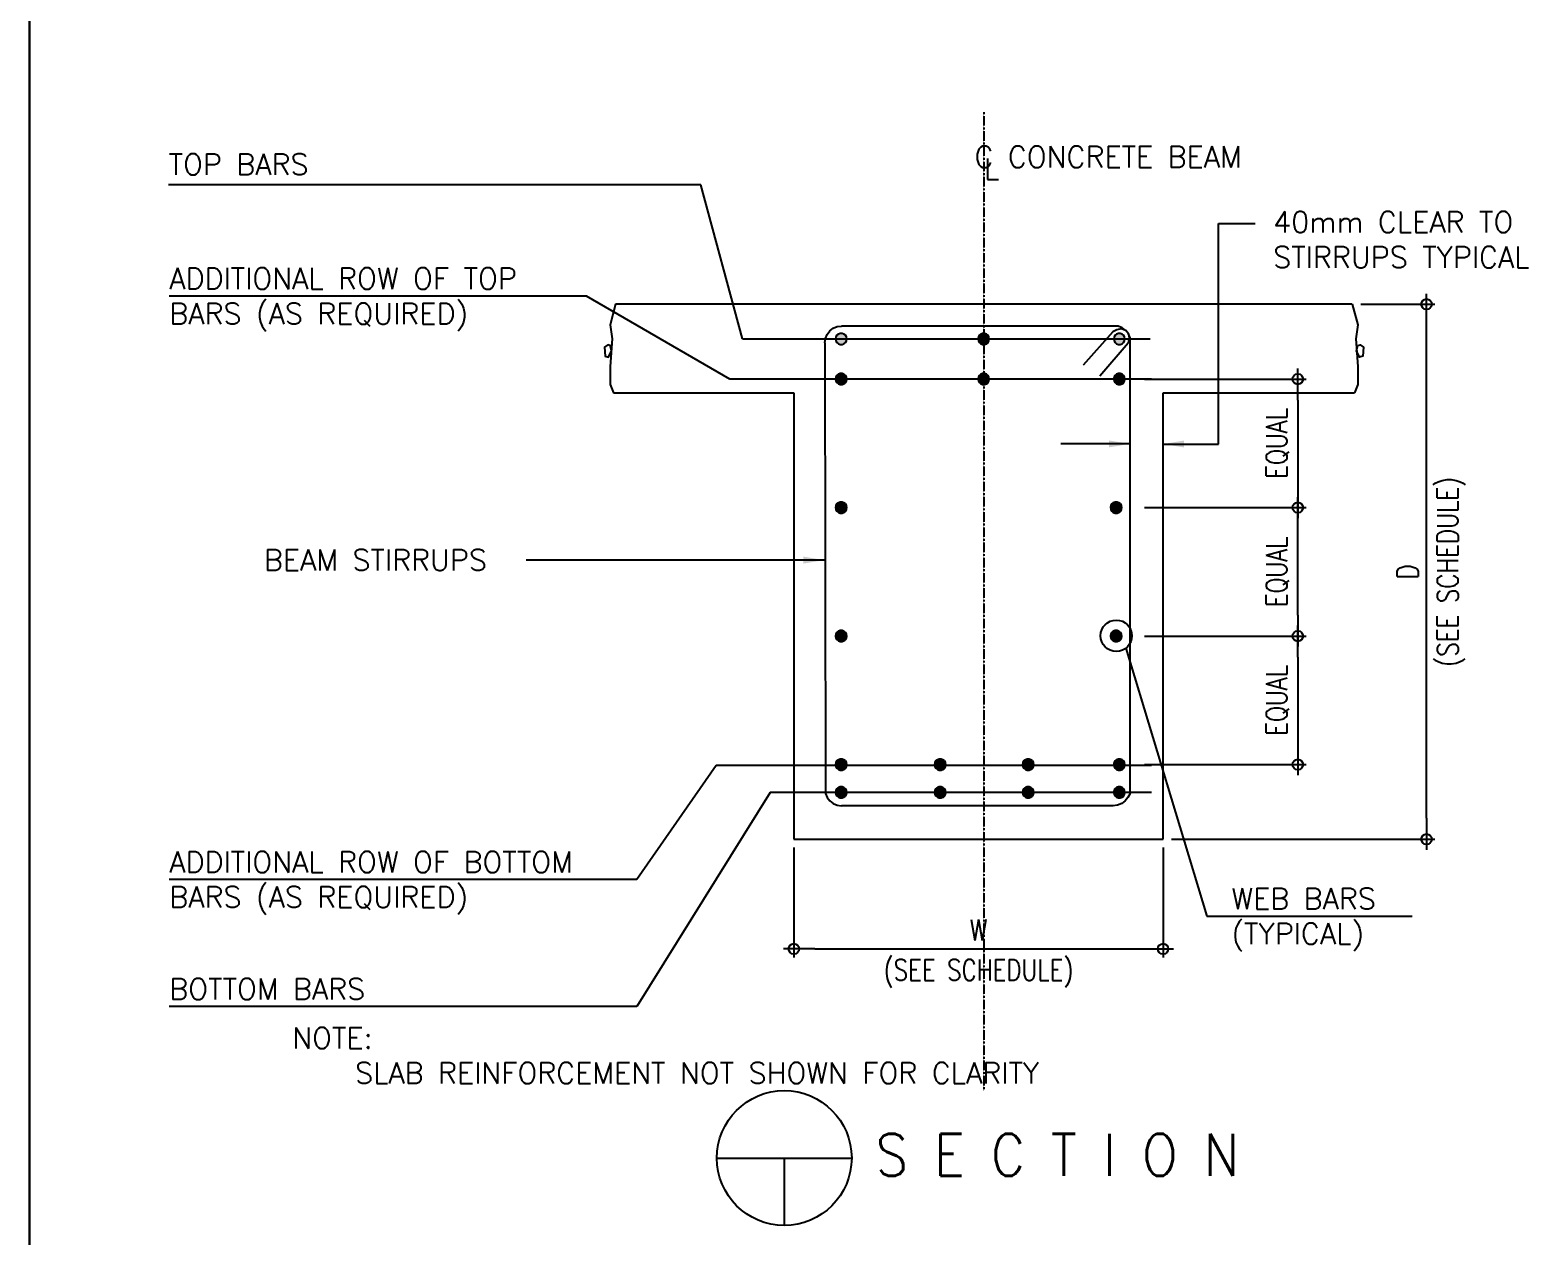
# Model space of a CAD drawing. Header units: millimetres. Extents: x 10066 to 53636, y 0 to 52860.
# Drawn here: x 10066 to 27655, y 24215 to 38538 of the extents above; entities that cross this region are included whole.
import ezdxf
from ezdxf.enums import TextEntityAlignment as Align

# ---------------------------------------------------------------- set-up
doc = ezdxf.new("R2010")
doc.units = ezdxf.units.MM
doc.linetypes.add('CENTER', pattern=[2, 1.25, -0.25, 0.25, -0.25])
doc.layers.get('DEFPOINTS').update_dxf_attribs({"color": 11})
for name, color, linetype in [('1R', 1, 'Continuous'), ('2Y', 2, 'Continuous'), ('4C', 4, 'Continuous'), ('5B', 5, 'Continuous'), ('6', 6, 'Continuous'), ('7W', 7, 'Continuous'), ('DIM', 8, 'Continuous'), ('TG', 3, 'Continuous'), ('title', 3, 'Continuous'), ('TR', 1, 'Continuous')]:
    doc.layers.add(name, color=color, linetype=linetype)
doc.styles.add('ROMANS', font='romans.shx', dxfattribs={"width": 0.8})
doc.styles.add('ROMANSIM', font='romans.shx')
doc.dimstyles.new('DIM100', dxfattribs={"dimscale": 100, "dimtxt": 2.5, "dimasz": 2.5, "dimexe": 1, "dimexo": 1, "dimgap": 1, "dimtad": 1, "dimdec": 0, "dimzin": 0, "dimdsep": 46, "dimtxsty": 'ROMANS', "dimblk": 'DIM1', "dimcen": 1, "dimclrd": 8, "dimclre": 8, "dimclrt": 3, "dimadec": 0, "dimazin": 0, "dimtfac": 1, "dimtdec": 0, "dimtofl": 0, "dimtmove": 0, "dimatfit": 3, "dimfxl": 1, "dimtolj": 1, "dimtzin": 0, "dimarcsym": 0})
pattern_1 = [(45, (-1902.48401, -68955.57215), (-0.08838834765, 0.08838834765), [])]

# ---------------------------------------------------------------- blocks, each defined once
blk = doc.blocks.new('DIM1')
at = {"color": 0}
blk.add_line((-1, 0), (0.5, 0), dxfattribs=at)
at = {"color": 3}
blk.add_circle((0, 0), 0.25, dxfattribs=at)
blk = doc.blocks.new('*D237')
at = {"layer": 'DEFPOINTS', "color": 0, "transparency": 16777216}
for p in [(19138, 28929), (23520, 28929), (23520, 27627)]:
    blk.add_point(p, dxfattribs=at)
at = {"layer": 'TR', "color": 8, "lineweight": -2, "transparency": 16777216}
for p, q in [((19138, 28829), (19138, 27527)), ((23520, 28829), (23520, 27527)), ((19388, 27627), (23270, 27627))]:
    blk.add_line(p, q, dxfattribs=at)
at = {"layer": 'TR', "color": 8, "lineweight": -2, "transparency": 16777216, "xscale": 250, "yscale": 250, "zscale": 250, "rotation": 180}
blk.add_blockref('DIM1', (19138, 27627), dxfattribs=at)
at = {"layer": 'TR', "color": 8, "lineweight": -2, "transparency": 16777216, "xscale": 250, "yscale": 250, "zscale": 250}
blk.add_blockref('DIM1', (23520, 27627), dxfattribs=at)
at = {"layer": 'TR', "color": 3, "transparency": 16777216, "char_height": 250, "attachment_point": 5, "style": 'ROMANS'}
for s, insert in [('\\A1;W', (21329, 27852)), ('\\A1;(SEE SCHEDULE)', (21329, 27336))]:
    blk.add_mtext(s, dxfattribs=dict(at, insert=insert))
blk = doc.blocks.new('*D238')
at = {"layer": 'DEFPOINTS', "color": 0, "transparency": 16777216}
for p in [(23199, 34390), (23199, 32865), (25119, 32865)]:
    blk.add_point(p, dxfattribs=at)
at = {"layer": 'TR', "color": 8, "lineweight": -2, "transparency": 16777216}
for p, q in [((23299, 34390), (25219, 34390)), ((25119, 34140), (25119, 33115)), ((23299, 32865), (25219, 32865))]:
    blk.add_line(p, q, dxfattribs=at)
at = {"layer": 'TR', "color": 8, "lineweight": -2, "transparency": 16777216, "xscale": 250, "yscale": 250, "zscale": 250}
for p, rotation in [((25119, 34390), 90), ((25119, 32865), 270)]:
    blk.add_blockref('DIM1', p, dxfattribs=dict(at, rotation=rotation))
at = {"layer": 'TR', "color": 3, "transparency": 16777216, "insert": (24882, 33628), "char_height": 250, "attachment_point": 5, "rotation": 90, "style": 'ROMANS'}
blk.add_mtext('\\A1;EQUAL ', dxfattribs=at)
blk = doc.blocks.new('*D226')
at = {"layer": 'DEFPOINTS', "color": 0, "transparency": 16777216}
for p in [(23199, 32865), (25119, 32865), (23199, 31340)]:
    blk.add_point(p, dxfattribs=at)
at = {"layer": 'TR', "color": 8, "lineweight": -2, "transparency": 16777216}
for p, q in [((23299, 32865), (25219, 32865)), ((25119, 31590), (25119, 32615)), ((23299, 31340), (25219, 31340))]:
    blk.add_line(p, q, dxfattribs=at)
at = {"layer": 'TR', "color": 8, "lineweight": -2, "transparency": 16777216, "xscale": 250, "yscale": 250, "zscale": 250}
for p, rotation in [((25119, 32865), 90), ((25119, 31340), 270)]:
    blk.add_blockref('DIM1', p, dxfattribs=dict(at, rotation=rotation))
at = {"layer": 'TR', "color": 3, "transparency": 16777216, "insert": (24882, 32103), "char_height": 250, "attachment_point": 5, "rotation": 90, "style": 'ROMANS'}
blk.add_mtext('\\A1;EQUAL ', dxfattribs=at)
blk = doc.blocks.new('*D227')
at = {"layer": 'DEFPOINTS', "color": 0, "transparency": 16777216}
for p in [(23199, 31340), (23199, 29815), (25119, 29815)]:
    blk.add_point(p, dxfattribs=at)
at = {"layer": 'TR', "color": 8, "lineweight": -2, "transparency": 16777216}
for p, q in [((23299, 31340), (25219, 31340)), ((25119, 31090), (25119, 30065)), ((23299, 29815), (25219, 29815))]:
    blk.add_line(p, q, dxfattribs=at)
at = {"layer": 'TR', "color": 8, "lineweight": -2, "transparency": 16777216, "xscale": 250, "yscale": 250, "zscale": 250}
for p, rotation in [((25119, 31340), 90), ((25119, 29815), 270)]:
    blk.add_blockref('DIM1', p, dxfattribs=dict(at, rotation=rotation))
at = {"layer": 'TR', "color": 3, "transparency": 16777216, "insert": (24882, 30578), "char_height": 250, "attachment_point": 5, "rotation": 90, "style": 'ROMANS'}
blk.add_mtext('\\A1;EQUAL ', dxfattribs=at)
blk = doc.blocks.new('A$C6C0B0B06')
at = {"layer": 'title', "color": 2}
for p, q in [((0, 0), (16, 0)), ((8, 0), (8, -8))]:
    blk.add_line(p, q, dxfattribs=at)
blk.add_circle((8, 0), 8, dxfattribs=at)
at = {"layer": 'title', "color": 5, "style": 'ROMANS'}
blk.add_attdef('A', text='', height=4.5, dxfattribs=at).set_placement((8, 3.8), align=Align.MIDDLE)
at = {"layer": 'title', "color": 2, "style": 'ROMANS'}
for width, p, p2 in [(1.138397, (-0.28, -4.05), (7.44, -4.05)), (1.147089, (8.29, -4.05), (16.07, -4.05))]:
    blk.add_attdef('S-1', text='', height=2.5, dxfattribs=dict(at, width=width)).set_placement(p, p2, align=Align.FIT)
blk = doc.blocks.new('*D228')
at = {"layer": 'DEFPOINTS', "color": 0, "transparency": 16777216}
for p in [(25766, 35279), (26648, 35279), (23520, 28929)]:
    blk.add_point(p, dxfattribs=at)
at = {"layer": 'TR', "color": 8, "lineweight": -2, "transparency": 16777216}
for p, q in [((25866, 35279), (26748, 35279)), ((26648, 29179), (26648, 35029)), ((23620, 28929), (26748, 28929))]:
    blk.add_line(p, q, dxfattribs=at)
at = {"layer": 'TR', "color": 8, "lineweight": -2, "transparency": 16777216, "xscale": 250, "yscale": 250, "zscale": 250}
for p, rotation in [((26648, 35279), 90), ((26648, 28929), 270)]:
    blk.add_blockref('DIM1', p, dxfattribs=dict(at, rotation=rotation))
at = {"layer": 'TR', "color": 3, "transparency": 16777216, "char_height": 250, "attachment_point": 5, "rotation": 90, "style": 'ROMANS'}
for s, insert in [('\\A1;(SEE SCHEDULE)', (26939, 32104)), ('\\A1;D', (26423, 32104))]:
    blk.add_mtext(s, dxfattribs=dict(at, insert=insert))

msp = doc.modelspace()

# ---------------------------------------------------------------- hatches: boundary and pattern name
at = {"layer": '5B'}
h = msp.add_hatch(dxfattribs=at)
h.set_pattern_fill('ANSI31', color=256)
h.set_pattern_definition(pattern_1)
h.paths.add_polyline_path([(19765.1, 34867.5), (19761.1, 34890.2), (19749.6, 34910.1), (19732, 34924.8), (19710.4, 34932.7), (19687.4, 34932.7), (19665.9, 34924.8), (19648.3, 34910.1), (19636.8, 34890.2), (19632.8, 34867.5), (19636.8, 34844.9), (19648.3, 34825), (19665.9, 34810.3), (19687.4, 34802.4), (19710.4, 34802.4), (19732, 34810.3), (19749.6, 34825), (19761.1, 34844.9)])
h.paths.add_polyline_path([(21456.3, 34867.5), (21452.3, 34890.2), (21440.8, 34910.1), (21423.2, 34924.8), (21401.7, 34932.7), (21378.7, 34932.7), (21357.1, 34924.8), (21339.5, 34910.1), (21328, 34890.2), (21324, 34867.5), (21328, 34844.9), (21339.5, 34825), (21357.1, 34810.3), (21378.7, 34802.4), (21401.7, 34802.4), (21423.2, 34810.3), (21440.8, 34825), (21452.3, 34844.9)], flags=17)
h.paths.add_polyline_path([(21456.3, 34867.5), (21452.3, 34890.2), (21440.8, 34910.1), (21423.2, 34924.8), (21401.7, 34932.7), (21378.7, 34932.7), (21357.1, 34924.8), (21339.5, 34910.1), (21328, 34890.2), (21324, 34867.5), (21328, 34844.9), (21339.5, 34825), (21357.1, 34810.3), (21378.7, 34802.4), (21401.7, 34802.4), (21423.2, 34810.3), (21440.8, 34825), (21452.3, 34844.9)], flags=17)
h.paths.add_polyline_path([(23067.2, 34867.5), (23063.2, 34890.2), (23051.7, 34910.1), (23034.1, 34924.8), (23012.5, 34932.7), (22989.6, 34932.7), (22968, 34924.8), (22950.4, 34910.1), (22938.9, 34890.2), (22934.9, 34867.5), (22938.9, 34844.9), (22950.4, 34825), (22968, 34810.3), (22989.6, 34802.4), (23012.5, 34802.4), (23034.1, 34810.3), (23051.7, 34825), (23063.2, 34844.9)])
h = msp.add_hatch(dxfattribs=at)
h.set_pattern_fill('ANSI31', color=256)
h.set_pattern_definition(pattern_1)
h.paths.add_polyline_path([(21456.3, 34867.5), (21452.3, 34890.2), (21440.8, 34910.1), (21423.2, 34924.8), (21401.7, 34932.7), (21378.7, 34932.7), (21357.1, 34924.8), (21339.5, 34910.1), (21328, 34890.2), (21324, 34867.5), (21328, 34844.9), (21339.5, 34825), (21357.1, 34810.3), (21378.7, 34802.4), (21401.7, 34802.4), (21423.2, 34810.3), (21440.8, 34825), (21452.3, 34844.9)], flags=17)
h.paths.add_polyline_path([(21456.3, 34867.5), (21452.3, 34890.2), (21440.8, 34910.1), (21423.2, 34924.8), (21401.7, 34932.7), (21378.7, 34932.7), (21357.1, 34924.8), (21339.5, 34910.1), (21328, 34890.2), (21324, 34867.5), (21328, 34844.9), (21339.5, 34825), (21357.1, 34810.3), (21378.7, 34802.4), (21401.7, 34802.4), (21423.2, 34810.3), (21440.8, 34825), (21452.3, 34844.9)], flags=17)
h = msp.add_hatch(dxfattribs=at)
h.set_pattern_fill('ANSI31', color=256)
h.set_pattern_definition([(45, (-210.005, -68478.45107), (-0.08838834765, 0.08838834765), [])])
h.paths.add_polyline_path([(21457.5, 34867.5), (21453.6, 34890.2), (21442.1, 34910.1), (21424.5, 34924.8), (21402.9, 34932.7), (21379.9, 34932.7), (21358.3, 34924.8), (21340.7, 34910.1), (21329.2, 34890.2), (21325.3, 34867.5), (21329.2, 34844.9), (21340.7, 34825), (21358.3, 34810.3), (21379.9, 34802.4), (21402.9, 34802.4), (21424.5, 34810.3), (21442.1, 34825), (21453.6, 34844.9)])
h = msp.add_hatch(dxfattribs=at)
h.set_pattern_fill('ANSI31', color=256)
h.set_pattern_definition(pattern_1)
h.paths.add_polyline_path([(19765.1, 34390.4), (19761.1, 34413), (19749.6, 34432.9), (19732, 34447.7), (19710.4, 34455.6), (19687.4, 34455.6), (19665.9, 34447.7), (19648.3, 34432.9), (19636.8, 34413), (19632.8, 34390.4), (19636.8, 34367.8), (19648.3, 34347.9), (19665.9, 34333.1), (19687.4, 34325.3), (19710.4, 34325.3), (19732, 34333.1), (19749.6, 34347.9), (19761.1, 34367.8)])
h = msp.add_hatch(dxfattribs=at)
h.set_pattern_fill('ANSI31', color=256)
h.set_pattern_definition([(45, (-210.005, -68955.57215), (-0.08838834765, 0.08838834765), [])])
h.paths.add_polyline_path([(21457.5, 34390.4), (21453.6, 34413), (21442.1, 34432.9), (21424.5, 34447.7), (21402.9, 34455.6), (21379.9, 34455.6), (21358.3, 34447.7), (21340.7, 34432.9), (21329.2, 34413), (21325.3, 34390.4), (21329.2, 34367.8), (21340.7, 34347.9), (21358.3, 34333.1), (21379.9, 34325.3), (21402.9, 34325.3), (21424.5, 34333.1), (21442.1, 34347.9), (21453.6, 34367.8)])
h = msp.add_hatch(dxfattribs=at)
h.set_pattern_fill('ANSI31', color=256)
h.set_pattern_definition(pattern_1)
h.paths.add_polyline_path([(23051.7, 34432.9), (23034.1, 34447.7), (23012.5, 34455.6), (22989.6, 34455.6), (22968, 34447.7), (22950.4, 34432.9), (22938.9, 34413), (22934.9, 34390.4), (23067.2, 34390.4), (23063.2, 34413)])
h.paths.add_polyline_path([(23051.7, 34347.9), (23063.2, 34367.8), (23067.2, 34390.4), (22934.9, 34390.4), (22938.9, 34367.8), (22950.4, 34347.9), (22968, 34333.1), (22989.6, 34325.3), (23012.5, 34325.3), (23034.1, 34333.1)])
h = msp.add_hatch(dxfattribs=at)
h.set_pattern_fill('ANSI31', color=256)
h.set_pattern_definition(pattern_1)
h.paths.add_polyline_path([(23067.2, 34390.4), (23063.2, 34413), (23051.7, 34432.9), (23034.1, 34447.7), (23012.5, 34455.6), (22989.6, 34455.6), (22968, 34447.7), (22950.4, 34432.9), (22938.9, 34413), (22934.9, 34390.4), (22938.9, 34367.8), (22950.4, 34347.9), (22968, 34333.1), (22989.6, 34325.3), (23012.5, 34325.3), (23034.1, 34333.1), (23051.7, 34347.9), (23063.2, 34367.8)], flags=17)
h.paths.add_polyline_path([(23067.2, 34390.4), (23063.2, 34413), (23051.7, 34432.9), (23034.1, 34447.7), (23012.5, 34455.6), (22989.6, 34455.6), (22968, 34447.7), (22950.4, 34432.9), (22938.9, 34413), (22934.9, 34390.4), (22938.9, 34367.8), (22950.4, 34347.9), (22968, 34333.1), (22989.6, 34325.3), (23012.5, 34325.3), (23034.1, 34333.1), (23051.7, 34347.9), (23063.2, 34367.8)], flags=17)
h = msp.add_hatch(dxfattribs=at)
h.set_pattern_fill('ANSI31', color=256)
h.set_pattern_definition(pattern_1)
h.paths.add_polyline_path([(19765.1, 32865.4), (19761.1, 32888), (19749.6, 32907.9), (19732, 32922.7), (19710.4, 32930.5), (19687.4, 32930.5), (19665.9, 32922.7), (19648.3, 32907.9), (19636.8, 32888), (19632.8, 32865.4), (19636.8, 32842.8), (19648.3, 32822.9), (19665.9, 32808.1), (19687.4, 32800.3), (19710.4, 32800.3), (19732, 32808.1), (19749.6, 32822.9), (19761.1, 32842.8)])
h = msp.add_hatch(dxfattribs=at)
h.set_pattern_fill('ANSI31', color=256)
h.set_pattern_definition(pattern_1)
h.paths.add_polyline_path([(23028.9, 32865.4), (23024.9, 32888), (23013.4, 32907.9), (22995.8, 32922.7), (22974.2, 32930.5), (22951.3, 32930.5), (22929.7, 32922.7), (22912.1, 32907.9), (22900.6, 32888), (22896.6, 32865.4), (22900.6, 32842.8), (22912.1, 32822.9), (22929.7, 32808.1), (22951.3, 32800.3), (22974.2, 32800.3), (22995.8, 32808.1), (23013.4, 32822.9), (23024.9, 32842.8)])
h = msp.add_hatch(dxfattribs=at)
h.set_pattern_fill('ANSI31', color=256)
h.set_pattern_definition(pattern_1)
h.paths.add_polyline_path([(19765.1, 31340.4), (19761.1, 31363), (19749.6, 31382.9), (19732, 31397.7), (19710.4, 31405.5), (19687.4, 31405.5), (19665.9, 31397.7), (19648.3, 31382.9), (19636.8, 31363), (19632.8, 31340.4), (19636.8, 31317.8), (19648.3, 31297.9), (19665.9, 31283.1), (19687.4, 31275.3), (19710.4, 31275.3), (19732, 31283.1), (19749.6, 31297.9), (19761.1, 31317.8)])
h = msp.add_hatch(dxfattribs=at)
h.set_pattern_fill('ANSI31', color=256)
h.set_pattern_definition(pattern_1)
h.paths.add_polyline_path([(23024.9, 31363), (23013.4, 31382.9), (22995.8, 31397.7), (22974.2, 31405.5), (22951.3, 31405.5), (22929.7, 31397.7), (22912.1, 31382.9), (22900.6, 31363), (22896.6, 31340.4), (22900.6, 31317.8), (22912.1, 31297.9), (22929.7, 31283.1), (22951.3, 31275.3), (22974.2, 31275.3), (22995.8, 31283.1), (23013.4, 31297.9), (23024.9, 31317.8), (23028.9, 31340.4)])
h = msp.add_hatch(dxfattribs=at)
h.set_pattern_fill('ANSI31', color=256)
h.set_pattern_definition(pattern_1)
h.paths.add_polyline_path([(19761.1, 29838), (19749.6, 29857.9), (19732, 29872.7), (19710.4, 29880.5), (19687.4, 29880.5), (19665.9, 29872.7), (19648.3, 29857.9), (19636.8, 29838), (19632.8, 29815.4), (19634.5, 29805.6), (19763.4, 29805.6), (19765.1, 29815.4)])
h.paths.add_polyline_path([(19761.1, 29792.8), (19763.4, 29805.6), (19634.5, 29805.6), (19636.8, 29792.8), (19648.3, 29772.9), (19665.9, 29758.1), (19687.4, 29750.2), (19710.4, 29750.2), (19732, 29758.1), (19749.6, 29772.9)])
h = msp.add_hatch(dxfattribs=at)
h.set_pattern_fill('ANSI31', color=256)
h.set_pattern_definition(pattern_1)
h.paths.add_polyline_path([(20925.4, 29857.9), (20907.8, 29872.7), (20886.3, 29880.5), (20863.3, 29880.5), (20841.7, 29872.7), (20824.1, 29857.9), (20812.6, 29838), (20808.6, 29815.4), (20810.3, 29805.6), (20939.2, 29805.6), (20940.9, 29815.4), (20936.9, 29838)])
h.paths.add_polyline_path([(20936.9, 29792.8), (20939.2, 29805.6), (20810.3, 29805.6), (20812.6, 29792.8), (20824.1, 29772.9), (20841.7, 29758.1), (20863.3, 29750.2), (20886.3, 29750.2), (20907.8, 29758.1), (20925.4, 29772.9)])
h = msp.add_hatch(dxfattribs=at)
h.set_pattern_fill('ANSI31', color=256)
h.set_pattern_definition(pattern_1)
h.paths.add_polyline_path([(21969.4, 29857.9), (21951.8, 29872.7), (21930.3, 29880.5), (21907.3, 29880.5), (21885.7, 29872.7), (21868.1, 29857.9), (21856.6, 29838), (21852.6, 29815.4), (21854.3, 29805.6), (21983.2, 29805.6), (21984.9, 29815.4), (21980.9, 29838)])
h.paths.add_polyline_path([(21980.9, 29792.8), (21983.2, 29805.6), (21854.3, 29805.6), (21856.6, 29792.8), (21868.1, 29772.9), (21885.7, 29758.1), (21907.3, 29750.2), (21930.3, 29750.2), (21951.8, 29758.1), (21969.4, 29772.9)])
h = msp.add_hatch(dxfattribs=at)
h.set_pattern_fill('ANSI31', color=256)
h.set_pattern_definition(pattern_1)
h.paths.add_polyline_path([(23063.2, 29838), (23051.7, 29857.9), (23034.1, 29872.7), (23012.5, 29880.5), (22989.6, 29880.5), (22968, 29872.7), (22950.4, 29857.9), (22938.9, 29838), (22934.9, 29815.4), (22936.6, 29805.6), (23065.5, 29805.6), (23067.2, 29815.4)])
h.paths.add_polyline_path([(23063.2, 29792.8), (23065.5, 29805.6), (22936.6, 29805.6), (22938.9, 29792.8), (22950.4, 29772.9), (22968, 29758.1), (22989.6, 29750.2), (23012.5, 29750.2), (23034.1, 29758.1), (23051.7, 29772.9)])
h = msp.add_hatch(dxfattribs=at)
h.set_pattern_fill('ANSI31', color=256)
h.set_pattern_definition(pattern_1)
h.paths.add_polyline_path([(19761.1, 29507.3), (19749.6, 29527.2), (19732, 29541.9), (19710.4, 29549.8), (19687.4, 29549.8), (19665.9, 29541.9), (19648.3, 29527.2), (19636.8, 29507.3), (19632.8, 29484.7), (19765.1, 29484.7)])
h.paths.add_polyline_path([(19761.1, 29462), (19765.1, 29484.7), (19632.8, 29484.7), (19636.8, 29462), (19648.3, 29442.1), (19665.9, 29427.4), (19687.4, 29419.5), (19710.4, 29419.5), (19732, 29427.4), (19749.6, 29442.1)])
h = msp.add_hatch(dxfattribs=at)
h.set_pattern_fill('ANSI31', color=256)
h.set_pattern_definition(pattern_1)
h.paths.add_polyline_path([(20925.4, 29527.2), (20907.8, 29541.9), (20886.3, 29549.8), (20863.3, 29549.8), (20841.7, 29541.9), (20824.1, 29527.2), (20812.6, 29507.3), (20808.6, 29484.7), (20940.9, 29484.7), (20936.9, 29507.3)])
h.paths.add_polyline_path([(20936.9, 29462), (20940.9, 29484.7), (20808.6, 29484.7), (20812.6, 29462), (20824.1, 29442.1), (20841.7, 29427.4), (20863.3, 29419.5), (20886.3, 29419.5), (20907.8, 29427.4), (20925.4, 29442.1)])
h = msp.add_hatch(dxfattribs=at)
h.set_pattern_fill('ANSI31', color=256)
h.set_pattern_definition(pattern_1)
h.paths.add_polyline_path([(21969.4, 29527.2), (21951.8, 29541.9), (21930.3, 29549.8), (21907.3, 29549.8), (21885.7, 29541.9), (21868.1, 29527.2), (21856.6, 29507.3), (21852.6, 29484.7), (21984.9, 29484.7), (21980.9, 29507.3)])
h.paths.add_polyline_path([(21980.9, 29462), (21984.9, 29484.7), (21852.6, 29484.7), (21856.6, 29462), (21868.1, 29442.1), (21885.7, 29427.4), (21907.3, 29419.5), (21930.3, 29419.5), (21951.8, 29427.4), (21969.4, 29442.1)])
h = msp.add_hatch(dxfattribs=at)
h.set_pattern_fill('ANSI31', color=256)
h.set_pattern_definition(pattern_1)
h.paths.add_polyline_path([(23063.2, 29507.3), (23051.7, 29527.2), (23034.1, 29541.9), (23012.5, 29549.8), (22989.6, 29549.8), (22968, 29541.9), (22950.4, 29527.2), (22938.9, 29507.3), (22934.9, 29484.7), (23067.2, 29484.7)])
h.paths.add_polyline_path([(23063.2, 29462), (23067.2, 29484.7), (22934.9, 29484.7), (22938.9, 29462), (22950.4, 29442.1), (22968, 29427.4), (22989.6, 29419.5), (23012.5, 29419.5), (23034.1, 29427.4), (23051.7, 29442.1)])

# ---------------------------------------------------------------- linework, layer by layer
at = {"layer": '1R', "linetype": 'CENTER'}
msp.add_line((21394, 37558), (21394, 25941.9), dxfattribs=at)
at = {"layer": '1R'}
for p, q in [((17021.4, 35279.1), (16957.4, 35035)), ((25766.5, 35279.1), (25830.5, 35035)), ((16957.4, 35035), (16981.1, 34869.6)), ((25830.5, 35035), (25806.9, 34869.6)), ((16981.1, 34869.6), (16957.4, 34538.9)), ((25806.9, 34869.6), (25830.5, 34538.9)), ((16957.4, 34538.9), (16957.4, 34326.1)), ((25830.5, 34538.9), (25830.5, 34326.1)), ((16957.4, 34326.1), (16994.6, 34226.5)), ((25830.5, 34326.1), (25793.3, 34226.5))]:
    msp.add_line(p, q, dxfattribs=at)
for points in [[(16970.8, 34726.7), (16956.1, 34790.4), (16928.2, 34798.3), (16888.6, 34770.6), (16896.4, 34663.6), (16936.3, 34651.6), (16970.8, 34726.7)], [(25817.1, 34726.7), (25831.9, 34790.4), (25859.7, 34798.3), (25899.3, 34770.6), (25891.5, 34663.6), (25851.6, 34651.6), (25817.1, 34726.7)], [(25817.1, 34726.7), (25831.9, 34790.4), (25859.7, 34798.3), (25899.3, 34770.6), (25891.5, 34663.6), (25851.6, 34651.6), (25817.1, 34726.7)]]:
    msp.add_lwpolyline(points, dxfattribs=at)
at = {"layer": '2Y'}
for p, q in [((25766.5, 35279.1), (17021.4, 35279.1)), ((16994.6, 34226.5), (19138.1, 34226.5)), ((19138.1, 34226.5), (19138.1, 28929)), ((23520, 28929), (23520, 34226.5)), ((23520, 34226.5), (25793.3, 34226.5)), ((19138.1, 28929), (23520, 28929))]:
    msp.add_line(p, q, dxfattribs=at)
at = {"layer": '4C'}
for p, q in [((19605.1, 34992.9), (19653, 35012.8)), ((19653, 35012.8), (19704.4, 35019.5)), ((22987.8, 35019.5), (19704.4, 35019.5)), ((23035.7, 34999.7), (22987.8, 35019.5)), ((19505.9, 34821.1), (19512.7, 34872.5)), ((19512.7, 34872.5), (19532.5, 34920.3)), ((19532.5, 34920.3), (19564, 34961.4)), ((19564, 34961.4), (19605.1, 34992.9)), ((22924.6, 34951.1), (22572.5, 34556.2)), ((22972.1, 34974.9), (22924.6, 34951.1)), ((23024.5, 34986.8), (22972.1, 34974.9)), ((23076.8, 34968.2), (23024.5, 34986.8)), ((23076.8, 34968.2), (23035.7, 34999.7)), ((23108.3, 34927.1), (23076.8, 34968.2)), ((23119.6, 34875), (23107.7, 34815.5)), ((23128.1, 34879.2), (23108.3, 34927.1)), ((23108.3, 34927.1), (23119.6, 34875)), ((23128.1, 29473), (23128.1, 34879.2)), ((19505.9, 34821.1), (19512.7, 29473)), ((23107.7, 34815.5), (22769.9, 34423)), ((19512.7, 29473), (19532.5, 29425.1)), ((19532.5, 29425.1), (19564, 29384)), ((19564, 29384), (19605.1, 29352.5)), ((23070, 29384), (23028.9, 29352.5)), ((23101.5, 29425.1), (23070, 29384)), ((23128.1, 29473), (23101.5, 29425.1)), ((19605.1, 29352.5), (19653, 29332.7)), ((19653, 29332.7), (19704.4, 29325.9)), ((22929.7, 29325.9), (19704.4, 29325.9)), ((22981, 29332.7), (22929.7, 29325.9)), ((23028.9, 29352.5), (22981, 29332.7))]:
    msp.add_line(p, q, dxfattribs=at)
at = {"layer": '5B'}
for points in [[(19765.1, 34867.5, 0), (19761.1, 34890.2, 0), (19749.6, 34910.1, 0), (19732, 34924.8, 0), (19710.4, 34932.7, 0), (19687.4, 34932.7, 0), (19665.9, 34924.8, 0), (19648.3, 34910.1, 0), (19636.8, 34890.2, 0), (19632.8, 34867.5, 0), (19636.8, 34844.9, 0), (19648.3, 34825, 0), (19665.9, 34810.3, 0), (19687.4, 34802.4, 0), (19710.4, 34802.4, 0), (19732, 34810.3, 0), (19749.6, 34825, 0), (19761.1, 34844.9, 0)], [(21456.3, 34867.5, 0), (21452.3, 34890.2, 0), (21440.8, 34910.1, 0), (21423.2, 34924.8, 0), (21401.7, 34932.7, 0), (21378.7, 34932.7, 0), (21357.1, 34924.8, 0), (21339.5, 34910.1, 0), (21328, 34890.2, 0), (21324, 34867.5, 0), (21328, 34844.9, 0), (21339.5, 34825, 0), (21357.1, 34810.3, 0), (21378.7, 34802.4, 0), (21401.7, 34802.4, 0), (21423.2, 34810.3, 0), (21440.8, 34825, 0), (21452.3, 34844.9, 0)], [(21456.3, 34867.5, 0), (21452.3, 34890.2, 0), (21440.8, 34910.1, 0), (21423.2, 34924.8, 0), (21401.7, 34932.7, 0), (21378.7, 34932.7, 0), (21357.1, 34924.8, 0), (21339.5, 34910.1, 0), (21328, 34890.2, 0), (21324, 34867.5, 0), (21328, 34844.9, 0), (21339.5, 34825, 0), (21357.1, 34810.3, 0), (21378.7, 34802.4, 0), (21401.7, 34802.4, 0), (21423.2, 34810.3, 0), (21440.8, 34825, 0), (21452.3, 34844.9, 0)], [(23067.2, 34867.5, 0), (23063.2, 34890.2, 0), (23051.7, 34910.1, 0), (23034.1, 34924.8, 0), (23012.5, 34932.7, 0), (22989.6, 34932.7, 0), (22968, 34924.8, 0), (22950.4, 34910.1, 0), (22938.9, 34890.2, 0), (22934.9, 34867.5, 0), (22938.9, 34844.9, 0), (22950.4, 34825, 0), (22968, 34810.3, 0), (22989.6, 34802.4, 0), (23012.5, 34802.4, 0), (23034.1, 34810.3, 0), (23051.7, 34825, 0), (23063.2, 34844.9, 0)], [(23067.2, 34867.5, 0), (23063.2, 34890.2, 0), (23051.7, 34910.1, 0), (23034.1, 34924.8, 0), (23012.5, 34932.7, 0), (22989.6, 34932.7, 0), (22968, 34924.8, 0), (22950.4, 34910.1, 0), (22938.9, 34890.2, 0), (22934.9, 34867.5, 0), (22938.9, 34844.9, 0), (22950.4, 34825, 0), (22968, 34810.3, 0), (22989.6, 34802.4, 0), (23012.5, 34802.4, 0), (23034.1, 34810.3, 0), (23051.7, 34825, 0), (23063.2, 34844.9, 0)], [(19765.1, 34390.4, 0), (19761.1, 34413, 0), (19749.6, 34432.9, 0), (19732, 34447.7, 0), (19710.4, 34455.6, 0), (19687.4, 34455.6, 0), (19665.9, 34447.7, 0), (19648.3, 34432.9, 0), (19636.8, 34413, 0), (19632.8, 34390.4, 0), (19636.8, 34367.8, 0), (19648.3, 34347.9, 0), (19665.9, 34333.1, 0), (19687.4, 34325.3, 0), (19710.4, 34325.3, 0), (19732, 34333.1, 0), (19749.6, 34347.9, 0), (19761.1, 34367.8, 0)], [(21456.3, 34390.4, 0), (21452.3, 34413, 0), (21440.8, 34432.9, 0), (21423.2, 34447.7, 0), (21401.7, 34455.6, 0), (21378.7, 34455.6, 0), (21357.1, 34447.7, 0), (21339.5, 34432.9, 0), (21328, 34413, 0), (21324, 34390.4, 0), (21328, 34367.8, 0), (21339.5, 34347.9, 0), (21357.1, 34333.1, 0), (21378.7, 34325.3, 0), (21401.7, 34325.3, 0), (21423.2, 34333.1, 0), (21440.8, 34347.9, 0), (21452.3, 34367.8, 0)], [(21456.3, 34390.4, 0), (21452.3, 34413, 0), (21440.8, 34432.9, 0), (21423.2, 34447.7, 0), (21401.7, 34455.6, 0), (21378.7, 34455.6, 0), (21357.1, 34447.7, 0), (21339.5, 34432.9, 0), (21328, 34413, 0), (21324, 34390.4, 0), (21328, 34367.8, 0), (21339.5, 34347.9, 0), (21357.1, 34333.1, 0), (21378.7, 34325.3, 0), (21401.7, 34325.3, 0), (21423.2, 34333.1, 0), (21440.8, 34347.9, 0), (21452.3, 34367.8, 0)], [(23067.2, 34390.4, 0), (23063.2, 34413, 0), (23051.7, 34432.9, 0), (23034.1, 34447.7, 0), (23012.5, 34455.6, 0), (22989.6, 34455.6, 0), (22968, 34447.7, 0), (22950.4, 34432.9, 0), (22938.9, 34413, 0), (22934.9, 34390.4, 0), (22938.9, 34367.8, 0), (22950.4, 34347.9, 0), (22968, 34333.1, 0), (22989.6, 34325.3, 0), (23012.5, 34325.3, 0), (23034.1, 34333.1, 0), (23051.7, 34347.9, 0), (23063.2, 34367.8, 0)], [(23067.2, 34390.4, 0), (23063.2, 34413, 0), (23051.7, 34432.9, 0), (23034.1, 34447.7, 0), (23012.5, 34455.6, 0), (22989.6, 34455.6, 0), (22968, 34447.7, 0), (22950.4, 34432.9, 0), (22938.9, 34413, 0), (22934.9, 34390.4, 0), (22938.9, 34367.8, 0), (22950.4, 34347.9, 0), (22968, 34333.1, 0), (22989.6, 34325.3, 0), (23012.5, 34325.3, 0), (23034.1, 34333.1, 0), (23051.7, 34347.9, 0), (23063.2, 34367.8, 0)], [(19765.1, 32865.4, 0), (19761.1, 32888, 0), (19749.6, 32907.9, 0), (19732, 32922.7, 0), (19710.4, 32930.5, 0), (19687.4, 32930.5, 0), (19665.9, 32922.7, 0), (19648.3, 32907.9, 0), (19636.8, 32888, 0), (19632.8, 32865.4, 0), (19636.8, 32842.8, 0), (19648.3, 32822.9, 0), (19665.9, 32808.1, 0), (19687.4, 32800.3, 0), (19710.4, 32800.3, 0), (19732, 32808.1, 0), (19749.6, 32822.9, 0), (19761.1, 32842.8, 0)], [(23028.9, 32865.4, 0), (23024.9, 32888, 0), (23013.4, 32907.9, 0), (22995.8, 32922.7, 0), (22974.2, 32930.5, 0), (22951.3, 32930.5, 0), (22929.7, 32922.7, 0), (22912.1, 32907.9, 0), (22900.6, 32888, 0), (22896.6, 32865.4, 0), (22900.6, 32842.8, 0), (22912.1, 32822.9, 0), (22929.7, 32808.1, 0), (22951.3, 32800.3, 0), (22974.2, 32800.3, 0), (22995.8, 32808.1, 0), (23013.4, 32822.9, 0), (23024.9, 32842.8, 0)], [(23028.9, 32865.4, 0), (23024.9, 32888, 0), (23013.4, 32907.9, 0), (22995.8, 32922.7, 0), (22974.2, 32930.5, 0), (22951.3, 32930.5, 0), (22929.7, 32922.7, 0), (22912.1, 32907.9, 0), (22900.6, 32888, 0), (22896.6, 32865.4, 0), (22900.6, 32842.8, 0), (22912.1, 32822.9, 0), (22929.7, 32808.1, 0), (22951.3, 32800.3, 0), (22974.2, 32800.3, 0), (22995.8, 32808.1, 0), (23013.4, 32822.9, 0), (23024.9, 32842.8, 0)], [(19765.1, 31340.4, 0), (19761.1, 31363, 0), (19749.6, 31382.9, 0), (19732, 31397.7, 0), (19710.4, 31405.5, 0), (19687.4, 31405.5, 0), (19665.9, 31397.7, 0), (19648.3, 31382.9, 0), (19636.8, 31363, 0), (19632.8, 31340.4, 0), (19636.8, 31317.8, 0), (19648.3, 31297.9, 0), (19665.9, 31283.1, 0), (19687.4, 31275.3, 0), (19710.4, 31275.3, 0), (19732, 31283.1, 0), (19749.6, 31297.9, 0), (19761.1, 31317.8, 0)], [(23028.9, 31340.4, 0), (23024.9, 31363, 0), (23013.4, 31382.9, 0), (22995.8, 31397.7, 0), (22974.2, 31405.5, 0), (22951.3, 31405.5, 0), (22929.7, 31397.7, 0), (22912.1, 31382.9, 0), (22900.6, 31363, 0), (22896.6, 31340.4, 0), (22900.6, 31317.8, 0), (22912.1, 31297.9, 0), (22929.7, 31283.1, 0), (22951.3, 31275.3, 0), (22974.2, 31275.3, 0), (22995.8, 31283.1, 0), (23013.4, 31297.9, 0), (23024.9, 31317.8, 0)], [(23028.9, 31340.4, 0), (23024.9, 31363, 0), (23013.4, 31382.9, 0), (22995.8, 31397.7, 0), (22974.2, 31405.5, 0), (22951.3, 31405.5, 0), (22929.7, 31397.7, 0), (22912.1, 31382.9, 0), (22900.6, 31363, 0), (22896.6, 31340.4, 0), (22900.6, 31317.8, 0), (22912.1, 31297.9, 0), (22929.7, 31283.1, 0), (22951.3, 31275.3, 0), (22974.2, 31275.3, 0), (22995.8, 31283.1, 0), (23013.4, 31297.9, 0), (23024.9, 31317.8, 0)], [(19765.1, 29815.4, 0), (19761.1, 29838, 0), (19749.6, 29857.9, 0), (19732, 29872.7, 0), (19710.4, 29880.5, 0), (19687.4, 29880.5, 0), (19665.9, 29872.7, 0), (19648.3, 29857.9, 0), (19636.8, 29838, 0), (19632.8, 29815.4, 0), (19636.8, 29792.8, 0), (19648.3, 29772.9, 0), (19665.9, 29758.1, 0), (19687.4, 29750.2, 0), (19710.4, 29750.2, 0), (19732, 29758.1, 0), (19749.6, 29772.9, 0), (19761.1, 29792.8, 0)], [(20940.9, 29815.4, 0), (20936.9, 29838, 0), (20925.4, 29857.9, 0), (20907.8, 29872.7, 0), (20886.3, 29880.5, 0), (20863.3, 29880.5, 0), (20841.7, 29872.7, 0), (20824.1, 29857.9, 0), (20812.6, 29838, 0), (20808.6, 29815.4, 0), (20812.6, 29792.8, 0), (20824.1, 29772.9, 0), (20841.7, 29758.1, 0), (20863.3, 29750.2, 0), (20886.3, 29750.2, 0), (20907.8, 29758.1, 0), (20925.4, 29772.9, 0), (20936.9, 29792.8, 0)], [(20940.9, 29815.4, 0), (20936.9, 29838, 0), (20925.4, 29857.9, 0), (20907.8, 29872.7, 0), (20886.3, 29880.5, 0), (20863.3, 29880.5, 0), (20841.7, 29872.7, 0), (20824.1, 29857.9, 0), (20812.6, 29838, 0), (20808.6, 29815.4, 0), (20812.6, 29792.8, 0), (20824.1, 29772.9, 0), (20841.7, 29758.1, 0), (20863.3, 29750.2, 0), (20886.3, 29750.2, 0), (20907.8, 29758.1, 0), (20925.4, 29772.9, 0), (20936.9, 29792.8, 0)], [(21984.9, 29815.4, 0), (21980.9, 29838, 0), (21969.4, 29857.9, 0), (21951.8, 29872.7, 0), (21930.3, 29880.5, 0), (21907.3, 29880.5, 0), (21885.7, 29872.7, 0), (21868.1, 29857.9, 0), (21856.6, 29838, 0), (21852.6, 29815.4, 0), (21856.6, 29792.8, 0), (21868.1, 29772.9, 0), (21885.7, 29758.1, 0), (21907.3, 29750.2, 0), (21930.3, 29750.2, 0), (21951.8, 29758.1, 0), (21969.4, 29772.9, 0), (21980.9, 29792.8, 0)], [(21984.9, 29815.4, 0), (21980.9, 29838, 0), (21969.4, 29857.9, 0), (21951.8, 29872.7, 0), (21930.3, 29880.5, 0), (21907.3, 29880.5, 0), (21885.7, 29872.7, 0), (21868.1, 29857.9, 0), (21856.6, 29838, 0), (21852.6, 29815.4, 0), (21856.6, 29792.8, 0), (21868.1, 29772.9, 0), (21885.7, 29758.1, 0), (21907.3, 29750.2, 0), (21930.3, 29750.2, 0), (21951.8, 29758.1, 0), (21969.4, 29772.9, 0), (21980.9, 29792.8, 0)], [(23067.2, 29815.4, 0), (23063.2, 29838, 0), (23051.7, 29857.9, 0), (23034.1, 29872.7, 0), (23012.5, 29880.5, 0), (22989.6, 29880.5, 0), (22968, 29872.7, 0), (22950.4, 29857.9, 0), (22938.9, 29838, 0), (22934.9, 29815.4, 0), (22938.9, 29792.8, 0), (22950.4, 29772.9, 0), (22968, 29758.1, 0), (22989.6, 29750.2, 0), (23012.5, 29750.2, 0), (23034.1, 29758.1, 0), (23051.7, 29772.9, 0), (23063.2, 29792.8, 0)], [(23067.2, 29815.4, 0), (23063.2, 29838, 0), (23051.7, 29857.9, 0), (23034.1, 29872.7, 0), (23012.5, 29880.5, 0), (22989.6, 29880.5, 0), (22968, 29872.7, 0), (22950.4, 29857.9, 0), (22938.9, 29838, 0), (22934.9, 29815.4, 0), (22938.9, 29792.8, 0), (22950.4, 29772.9, 0), (22968, 29758.1, 0), (22989.6, 29750.2, 0), (23012.5, 29750.2, 0), (23034.1, 29758.1, 0), (23051.7, 29772.9, 0), (23063.2, 29792.8, 0)], [(19765.1, 29484.7, 0), (19761.1, 29507.3, 0), (19749.6, 29527.2, 0), (19732, 29541.9, 0), (19710.4, 29549.8, 0), (19687.4, 29549.8, 0), (19665.9, 29541.9, 0), (19648.3, 29527.2, 0), (19636.8, 29507.3, 0), (19632.8, 29484.7, 0), (19636.8, 29462, 0), (19648.3, 29442.1, 0), (19665.9, 29427.4, 0), (19687.4, 29419.5, 0), (19710.4, 29419.5, 0), (19732, 29427.4, 0), (19749.6, 29442.1, 0), (19761.1, 29462, 0)], [(20940.9, 29484.7, 0), (20936.9, 29507.3, 0), (20925.4, 29527.2, 0), (20907.8, 29541.9, 0), (20886.3, 29549.8, 0), (20863.3, 29549.8, 0), (20841.7, 29541.9, 0), (20824.1, 29527.2, 0), (20812.6, 29507.3, 0), (20808.6, 29484.7, 0), (20812.6, 29462, 0), (20824.1, 29442.1, 0), (20841.7, 29427.4, 0), (20863.3, 29419.5, 0), (20886.3, 29419.5, 0), (20907.8, 29427.4, 0), (20925.4, 29442.1, 0), (20936.9, 29462, 0)], [(20940.9, 29484.7, 0), (20936.9, 29507.3, 0), (20925.4, 29527.2, 0), (20907.8, 29541.9, 0), (20886.3, 29549.8, 0), (20863.3, 29549.8, 0), (20841.7, 29541.9, 0), (20824.1, 29527.2, 0), (20812.6, 29507.3, 0), (20808.6, 29484.7, 0), (20812.6, 29462, 0), (20824.1, 29442.1, 0), (20841.7, 29427.4, 0), (20863.3, 29419.5, 0), (20886.3, 29419.5, 0), (20907.8, 29427.4, 0), (20925.4, 29442.1, 0), (20936.9, 29462, 0)], [(21984.9, 29484.7, 0), (21980.9, 29507.3, 0), (21969.4, 29527.2, 0), (21951.8, 29541.9, 0), (21930.3, 29549.8, 0), (21907.3, 29549.8, 0), (21885.7, 29541.9, 0), (21868.1, 29527.2, 0), (21856.6, 29507.3, 0), (21852.6, 29484.7, 0), (21856.6, 29462, 0), (21868.1, 29442.1, 0), (21885.7, 29427.4, 0), (21907.3, 29419.5, 0), (21930.3, 29419.5, 0), (21951.8, 29427.4, 0), (21969.4, 29442.1, 0), (21980.9, 29462, 0)], [(21984.9, 29484.7, 0), (21980.9, 29507.3, 0), (21969.4, 29527.2, 0), (21951.8, 29541.9, 0), (21930.3, 29549.8, 0), (21907.3, 29549.8, 0), (21885.7, 29541.9, 0), (21868.1, 29527.2, 0), (21856.6, 29507.3, 0), (21852.6, 29484.7, 0), (21856.6, 29462, 0), (21868.1, 29442.1, 0), (21885.7, 29427.4, 0), (21907.3, 29419.5, 0), (21930.3, 29419.5, 0), (21951.8, 29427.4, 0), (21969.4, 29442.1, 0), (21980.9, 29462, 0)], [(23067.2, 29484.7, 0), (23063.2, 29507.3, 0), (23051.7, 29527.2, 0), (23034.1, 29541.9, 0), (23012.5, 29549.8, 0), (22989.6, 29549.8, 0), (22968, 29541.9, 0), (22950.4, 29527.2, 0), (22938.9, 29507.3, 0), (22934.9, 29484.7, 0), (22938.9, 29462, 0), (22950.4, 29442.1, 0), (22968, 29427.4, 0), (22989.6, 29419.5, 0), (23012.5, 29419.5, 0), (23034.1, 29427.4, 0), (23051.7, 29442.1, 0), (23063.2, 29462, 0)], [(23067.2, 29484.7, 0), (23063.2, 29507.3, 0), (23051.7, 29527.2, 0), (23034.1, 29541.9, 0), (23012.5, 29549.8, 0), (22989.6, 29549.8, 0), (22968, 29541.9, 0), (22950.4, 29527.2, 0), (22938.9, 29507.3, 0), (22934.9, 29484.7, 0), (22938.9, 29462, 0), (22950.4, 29442.1, 0), (22968, 29427.4, 0), (22989.6, 29419.5, 0), (23012.5, 29419.5, 0), (23034.1, 29427.4, 0), (23051.7, 29442.1, 0), (23063.2, 29462, 0)]]:
    msp.add_polyline3d(points, close=True, dxfattribs=at)
at = {"layer": '6', "color": 1}
msp.add_lwpolyline([(53635.7, 0), (10065.7, 0), (10065.7, 52860), (53635.7, 52860)], dxfattribs=at)
at = {"layer": '7W', "color": 8}
for p, q in [((18034.2, 36696.7), (11715.6, 36696.7)), ((18529.2, 34867.5), (18034.2, 36696.7)), ((16674.4, 35375.7), (11723.6, 35375.7)), ((18376.4, 34390.4), (16674.4, 35375.7)), ((18529.2, 34867.5), (23366.9, 34867.5)), ((23383.9, 34390.4), (18376.4, 34390.4)), ((23077.9, 31195.2), (24040, 28015.1)), ((18216.3, 29805.6), (17272.5, 28451.7)), ((23383.9, 29805.6), (18216.3, 29805.6)), ((18855.7, 29484.7), (17272.5, 26942.6)), ((23383.9, 29484.7), (18855.7, 29484.7)), ((17272.5, 28451.7), (11723.6, 28451.7)), ((24040, 28015.1), (26477.8, 28015.1)), ((17272.5, 26942.6), (11723.6, 26942.6))]:
    msp.add_line(p, q, dxfattribs=at)
at = {"layer": '7W', "color": 2}
msp.add_circle((22964.2, 31343.4), 186.8, dxfattribs=at)
at = {"layer": 'DEFPOINTS'}
msp.add_lwpolyline([(10065.7, 0), (53635.7, 0), (53635.7, 52860), (10065.7, 52860)], close=True, dxfattribs=at)
at = {"layer": 'DIM'}
msp.add_line((24178.2, 36235), (24613.2, 36235), dxfattribs=at)

# ---------------------------------------------------------------- block references
at = {"layer": 'title', "xscale": 100, "yscale": 100, "zscale": 100}
msp.add_blockref('A$C6C0B0B06', (18223.8, 25145.3), dxfattribs=at)

# ---------------------------------------------------------------- texts
at = {"layer": 'TG', "style": 'ROMANSIM'}
for s, p in [('C CONCRETE BEAM', (21281.4, 37028.1)), ('TOP BARS', (11715.6, 36939.4)), ('L', (21394, 36884.9)), ('40mm CLEAR TO', (24827.8, 36253.7)), ('STIRRUPS TYPICAL', (24827.8, 35837)), ('ADDITIONAL ROW OF TOP', (11723.6, 35584)), ('BARS (AS REQUIRED)', (11723.6, 35167.4)), ('BEAM STIRRUPS', (12847, 32241.6)), ('ADDITIONAL ROW OF BOTTOM', (11723.6, 28660.1)), ('BARS (AS REQUIRED)', (11723.6, 28243.4)), ('WEB BARS', (24331.8, 28223.4)), ('(TYPICAL)', (24331.8, 27806.8)), ('BOTTOM BARS', (11723.6, 27150.9)), ('NOTE:', (13182.7, 26570.7)), ('    SLAB REINFORCEMENT NOT SHOWN FOR CLARITY', (13182.7, 26154))]:
    msp.add_text(s, height=250, dxfattribs=at).set_placement(p, align=Align.MIDDLE_LEFT)
at = {"layer": 'title', "color": 6, "style": 'ROMANS', "width": 0.9}
msp.add_text('S E C T I O N', height=500, dxfattribs=at).set_placement((20106.4, 24933.4))

# ---------------------------------------------------------------- dimensions: what is measured, and where the dimension line sits
at = {"layer": 'TR'}
for base, p1, p2, angle, text, picture, middle in [((26648.5, 35279.1), (23520, 28929), (25766.5, 35279.1), 90, 'D\\X(SEE SCHEDULE)', '*D228', (26648.5, 32104)), ((25118.7, 32865.4), (23199.5, 34390.4), (23199.5, 32865.4), 90, 'EQUAL ', '*D238', (24881.8, 33627.9)), ((25118.7, 32865.4), (23199.5, 31340.4), (23199.5, 32865.4), 270, 'EQUAL ', '*D226', (24881.8, 32102.9)), ((25118.7, 29815.4), (23199.5, 31340.4), (23199.5, 29815.4), 90, 'EQUAL ', '*D227', (24881.8, 30577.9))]:
    dim = msp.add_linear_dim(base=base, p1=p1, p2=p2, angle=angle, text=text, dimstyle='DIM100', dxfattribs=at)
    dim.commit()
    dim.dimension.update_dxf_attribs({"geometry": picture, "text_midpoint": middle})
dim = msp.add_linear_dim(base=(23520, 27626.6), p1=(19138.1, 28929), p2=(23520, 28929), text='W\\X(SEE SCHEDULE)', dimstyle='DIM100', dxfattribs=at)
dim.commit()
dim.dimension.update_dxf_attribs({"geometry": '*D237', "text_midpoint": (21329.1, 27626.6)})

# ---------------------------------------------------------------- leaders
at = {"layer": 'DIM'}
for points in [[(23520, 33619.8), (24178.2, 33619.8), (24178.2, 36235)], [(23128.1, 33621), (22306, 33621)], [(19501.2, 32241.6), (15958.4, 32241.6)]]:
    msp.add_leader(points, dimstyle='DIM100', override={"dimgap": 1, "dimtad": 0}, dxfattribs=at)

doc.saveas('drawing.dxf')
